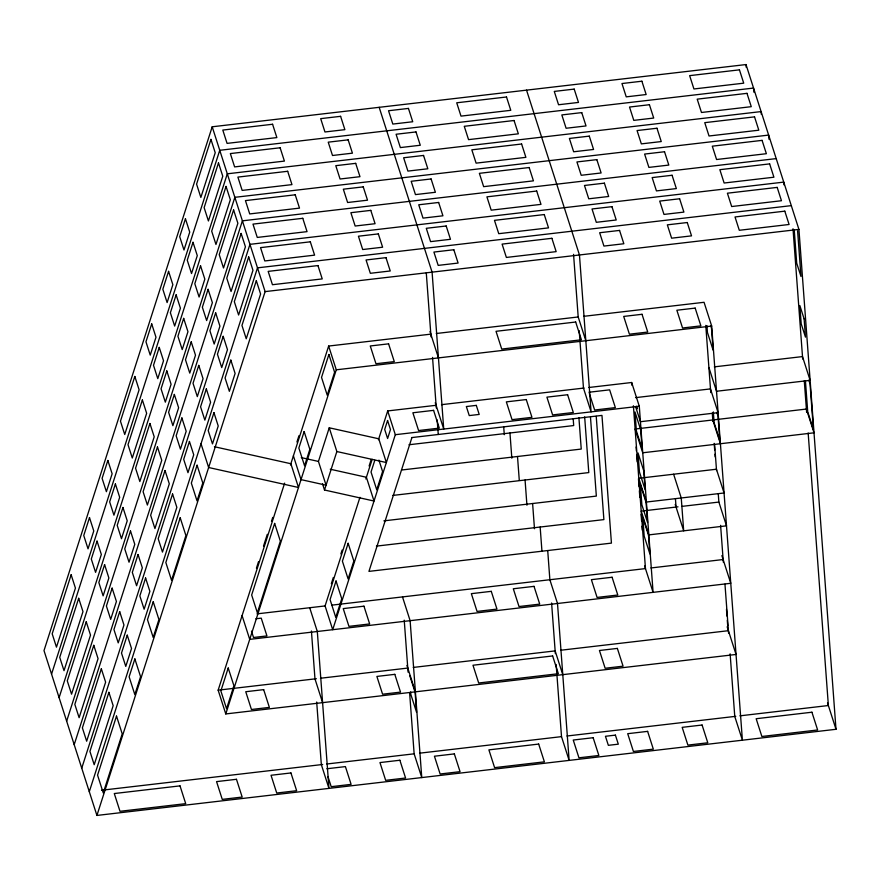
<?xml version="1.0" encoding="UTF-8"?>
<svg xmlns="http://www.w3.org/2000/svg" width="880" height="880" viewBox="0 0 880 880"><rect width="100%" height="100%" fill="white"/><g stroke="black" fill="none" stroke-linecap="round" stroke-linejoin="round"><path stroke-width="1.32" d="M212.201 126.786L44 650.606L96.921 815.441L836 729.289L798.93 229.394L746.009 64.559L212.201 126.786L265.122 291.61L96.921 815.441M51.546 674.124L219.747 150.293L753.555 88.066L753.863 92.18M59.103 697.631L227.304 173.811L761.101 111.584L761.31 114.323M66.649 721.149L234.85 197.318L768.658 135.091L768.955 139.205M74.195 744.656L242.396 220.836L776.204 158.609M81.741 768.174L249.953 244.343L783.75 182.116L783.959 184.855M89.298 791.681L257.499 267.85L791.307 205.634M256.421 568.194L258.511 561.682M263.527 546.062L267.3 534.347M271.48 521.323L272.734 517.418M296.934 442.024L298.969 435.699M727.155 626.78L736.043 654.456L225.775 713.933L218.152 690.173L284.636 483.131M290.477 464.948L328.647 346.049L430.826 334.147M225.775 713.933L336.281 369.809L328.647 346.049M293.392 455.862L301.015 479.622L326.062 485.188L318.439 461.428L329.241 427.79L378.752 438.79L386.375 462.55L336.864 451.539L329.241 427.79M330.264 469.227L366.399 477.268L374.022 501.028L324.511 490.017L336.864 451.539M331.331 583.693L333.322 577.489M340.89 553.916L342.122 550.088M369.105 466.026L371.206 459.514M436.095 405.295L387.695 410.938L395.318 434.698L332.706 629.695L325.072 605.935L359.953 497.31M365.838 478.995L372.163 459.316M378.444 439.725L387.695 410.938M374.803 460.284L371.03 472.021L376.739 489.786L382.591 471.537L378.928 460.119M265.122 291.61L798.93 229.394M436.282 333.509L578.193 316.965L585.827 340.725M583.605 316.338L704.055 302.291L711.689 326.051L742.401 740.201L734.767 716.441L730.125 653.829M336.281 369.809L711.689 326.051M714.318 366.861L802.494 356.587L810.128 380.347L716.518 391.259L708.895 367.499M441.529 404.668L584.133 388.036M588.83 387.497L631.664 382.503L639.298 406.252L653.092 592.35L644.622 565.983M588.929 392.249L609.642 389.84L615.351 407.605L594.638 410.014L589.336 393.514M635.536 397.639L710.479 388.905L718.113 412.654L640.442 421.707L635.624 406.703M395.318 434.698L639.298 406.252M408.98 444.752L573.694 425.557L573.188 418.759M401.522 470.019L581.24 449.064L578.919 417.824M392.689 495.44L588.786 472.582L584.661 416.878M383.867 520.861L596.343 496.089L590.491 417.296M677.996 506.836L641.201 511.126L648.835 534.886L726.506 525.833L718.872 502.073L718.267 493.856M682.077 506.363L718.872 502.073M376.409 546.117L603.889 519.607L596.233 416.35M256.96 613.877L325.072 605.935M331.87 605.143L645.469 568.59L633.391 405.757M650.914 567.963L723.14 559.537M255.871 618.772L261.228 618.145L266.937 635.921L253.528 637.483L251.493 631.136M218.152 690.173L316.371 678.722M320.43 678.249L407.77 668.074M413.237 667.436L555.148 650.892L562.771 674.652M560.604 650.254L728.409 630.696M101.574 790.251L322.685 764.478M326.777 764.005L414.139 753.819L421.762 777.579L410.124 620.675L402.501 596.915M419.595 753.181L561.506 736.637L569.14 760.397L557.502 603.493L549.868 579.733L547.712 550.55M566.951 736.01L735.79 716.32M739.871 715.847L828.377 705.529L808.159 432.982M326.821 768.768L345.411 766.601L351.109 784.366L331.199 786.687L327.943 776.534M301.301 457.622L318.439 461.428M214.423 446.732L290.862 463.727L298.496 487.487L208.648 467.511L201.014 443.751M808.83 380.182L810.051 383.988L813.428 429.594L807.73 411.829L805.442 380.974M710.699 325.765L711.513 328.306L713.13 350.196L707.432 332.431L706.926 325.589M827.53 702.922L836 729.289M716.804 412.346L718.025 416.152L719.829 440.506L714.12 422.741L713.328 411.917M712.789 419.969L720.412 443.729M721.875 555.621L730.763 583.297L249.722 639.375L242.088 615.615M673.618 474.221L681.252 497.981L683.683 530.816L675.213 504.449M636.163 406.329L636.988 408.914L636.801 406.307M526.537 90.145L579.458 254.969L591.096 411.873L583.473 388.113L579.205 330.649M379.17 107.316L432.091 272.151L443.729 429.055L435.259 402.688M429.979 331.529L438.449 357.896M406.934 665.456L415.404 691.823M409.794 675.763L415.096 692.263L416.581 712.327L410.872 694.562L410.674 691.878M322.509 483.758L324.511 490.017M309.694 607.728L317.317 631.488L328.955 788.392L321.332 764.632L316.69 702.031M322.597 702.647L314.974 678.887L311.421 630.993M797.599 230.857L800.976 276.463L796.697 263.142L794.211 229.603M793.012 228.756L802.681 359.029M804.287 380.809L806.641 412.445M746.009 64.559L746.207 67.298M705.771 325.38L710.754 392.601M712.283 413.127L712.888 421.333M714.615 444.598L716.54 470.602M720.599 525.327L723.338 562.276M724.966 584.166L728.618 633.413M714.175 443.333L714.681 450.109M714.978 454.179L715.176 456.885M726.484 609.389L726.99 616.165M727.287 620.235L727.694 625.647M675.444 498.85L676.06 507.056M631.664 382.503L631.873 385.231M636.097 446.974L636.405 451.033M636.702 455.103L637.208 461.879M638.451 478.72L639.056 486.739M639.353 490.754L639.848 497.442M641.091 514.217L641.586 520.861M641.971 526.174L642.268 530.167M573.551 254.353L578.193 316.965M551.595 602.998L555.346 653.609M556.16 664.499L561.506 736.637M540.155 527.032L541.926 550.913M532.609 503.525L534.479 528.726M525.063 480.007L526.933 505.219M517.506 456.5L519.288 480.381M509.96 432.982L511.83 458.194M503.69 426.723L504.284 434.687M426.283 272.888L431.024 336.875M432.542 357.401L436.293 407.946M437.184 419.892L438.262 434.489M404.228 620.18L408.078 672.155M409.596 692.571L414.139 753.819M71.148 574.772L52.184 633.831L56.463 647.152L75.427 588.104L71.148 574.772M89.496 517.616L83.754 535.513L88.033 548.834L93.775 530.948L89.496 517.616M107.855 460.46L102.102 478.346L106.392 491.678L112.134 473.781L107.855 460.46M134.827 376.453L120.461 421.19L124.74 434.511L139.106 389.785L134.827 376.453M151.701 323.895L145.959 341.792L150.238 355.124L155.98 337.227L151.701 323.895M168.575 271.337L162.833 289.234L167.112 302.566L172.854 284.669L168.575 271.337M185.449 218.79L179.707 236.676L183.986 250.008L189.728 232.111L185.449 218.79M210.947 139.392L196.581 184.129L200.86 197.45L215.226 152.724L210.947 139.392M78.694 598.29L59.73 657.338L64.009 670.67L82.973 611.622L78.694 598.29M97.042 541.123L91.3 559.02L95.579 572.352L101.332 554.455L97.042 541.123M115.401 483.967L109.659 501.864L113.938 515.185L119.68 497.299L115.401 483.967M142.373 399.96L128.007 444.697L132.286 458.029L146.652 413.292L142.373 399.96M159.247 347.413L153.505 365.299L157.784 378.631L163.526 360.734L159.247 347.413M176.132 294.855L170.379 312.752L174.658 326.073L180.411 308.187L176.132 294.855M193.006 242.297L187.253 260.194L191.532 273.526L197.285 255.629L193.006 242.297M218.493 162.899L204.138 207.636L208.417 220.968L222.772 176.231L218.493 162.899M86.24 621.797L67.276 680.856L71.555 694.177L90.519 635.129L86.24 621.797M104.599 564.641L98.846 582.538L103.125 595.859L108.878 577.973L104.599 564.641M122.947 507.474L117.205 525.371L121.484 538.703L127.226 520.806L122.947 507.474M149.919 423.478L135.564 468.215L139.843 481.536L154.209 436.81L149.919 423.478M166.804 370.92L161.051 388.817L165.33 402.149L171.083 384.252L166.804 370.92M183.678 318.362L177.925 336.259L182.215 349.591L187.957 331.694L183.678 318.362M200.552 265.815L194.81 283.701L199.089 297.033L204.831 279.136L200.552 265.815M226.05 186.417L211.684 231.154L215.963 244.475L230.329 199.749L226.05 186.417M93.786 645.315L74.833 704.363L79.112 717.695L98.065 658.647L93.786 645.315M112.145 588.148L106.403 606.045L110.682 619.377L116.424 601.48L112.145 588.148M130.504 530.992L124.751 548.889L129.03 562.21L134.783 544.324L130.504 530.992M157.476 446.985L143.11 491.722L147.389 505.054L161.755 460.317L157.476 446.985M174.35 394.438L168.608 412.324L172.887 425.656L178.629 407.759L174.35 394.438M191.224 341.88L185.482 359.777L189.761 373.098L195.503 355.212L191.224 341.88M208.098 289.322L202.356 307.219L206.635 320.551L212.377 302.654L208.098 289.322M233.596 209.924L219.23 254.661L223.509 267.993L237.875 223.256L233.596 209.924M101.343 668.822L82.379 727.87L86.658 741.202L105.622 682.154L101.343 668.822M119.691 611.666L113.949 629.563L118.228 642.884L123.97 624.998L119.691 611.666M138.05 554.499L132.308 572.396L136.587 585.728L142.329 567.831L138.05 554.499M165.022 470.503L150.656 515.24L154.935 528.561L169.301 483.835L165.022 470.503M181.896 417.945L176.154 435.842L180.433 449.174L186.175 431.277L181.896 417.945M198.77 365.387L193.028 383.284L197.307 396.616L203.049 378.719L198.77 365.387M215.655 312.84L209.902 330.726L214.181 344.058L219.934 326.161L215.655 312.84M241.142 233.442L226.776 278.179L231.055 291.5L245.421 246.774L241.142 233.442M108.889 692.34L89.925 751.388L94.204 764.72L113.168 705.672L108.889 692.34M127.248 635.173L121.495 653.07L125.774 666.402L131.527 648.505L127.248 635.173M145.596 578.017L139.854 595.914L144.133 609.235L149.875 591.349L145.596 578.017M172.568 494.01L158.202 538.747L162.481 552.079L176.847 507.342L172.568 494.01M189.442 441.463L183.7 459.349L187.979 472.681L193.732 454.784L189.442 441.463M206.327 388.905L200.574 406.802L204.853 420.123L210.606 402.237L206.327 388.905M223.201 336.347L217.448 354.244L221.727 367.576L227.48 349.679L223.201 336.347M248.688 256.949L234.333 301.686L238.612 315.018L252.967 270.281L248.688 256.949M116.512 716.1L97.559 775.148L103.257 792.913L122.221 733.865L116.512 716.1M134.871 658.933L129.129 676.83L134.827 694.595L140.58 676.709L134.871 658.933M153.23 601.777L147.477 619.663L153.186 637.439L158.928 619.542L153.23 601.777M180.202 517.77L165.836 562.507L171.545 580.272L185.9 535.546L180.202 517.77M197.076 465.212L191.334 483.109L197.032 500.885L202.785 482.988L197.076 465.212M213.95 412.665L208.208 430.551L212.487 443.883L218.229 425.986L213.95 412.665M230.824 360.107L225.082 378.004L229.361 391.325L235.103 373.439L230.824 360.107M256.322 280.709L241.956 325.446L246.235 338.778L260.601 294.041L256.322 280.709M228.217 668.008L220.858 690.943L226.556 708.719L233.926 685.773L228.217 668.008M274.648 523.413L251.658 595.012L257.367 612.777L280.357 541.178L274.648 523.413M304.15 431.552L298.859 448.019L304.568 465.784L309.848 449.317L304.15 431.552M328.9 354.475L321.53 377.41L327.239 395.186L334.598 372.24L328.9 354.475M336.039 580.987L330.066 599.599L335.764 617.375L341.748 598.763L336.039 580.987M348.139 543.29L342.397 561.187L348.106 578.952L353.848 561.066L348.139 543.29M387.574 420.508L384.703 429.451L387.607 438.504L390.478 429.55L387.574 420.508M411.917 437.558L368.94 571.384L611.435 543.114L601.964 415.404L411.917 437.558M272.58 124.256L222.794 130.064L227.073 143.385L276.859 137.588L272.58 124.256M340.604 116.325L320.683 118.646L324.962 131.978L344.883 129.657L340.604 116.325M408.452 108.416L388.531 110.737L392.821 124.069L412.731 121.748L408.452 108.416M506.506 96.987L456.72 102.795L460.999 116.116L510.785 110.319L506.506 96.987M574.2 89.1L554.279 91.421L558.558 104.753L578.479 102.432L574.2 89.1M641.883 81.213L621.962 83.534L626.241 96.855L646.162 94.534L641.883 81.213M739.442 69.839L689.645 75.636L693.935 88.968L743.721 83.171L739.442 69.839M280.126 147.774L230.34 153.571L234.619 166.903L284.405 161.095L280.126 147.774M348.15 139.843L328.229 142.164L332.508 155.496L352.429 153.164L348.15 139.843M415.998 131.934L396.088 134.255L400.367 147.587L420.277 145.255L415.998 131.934M514.063 120.505L464.266 126.302L468.556 139.634L518.342 133.826L514.063 120.505M581.746 112.607L561.825 114.928L566.104 128.26L586.025 125.939L581.746 112.607M649.429 104.72L629.519 107.041L633.798 120.373L653.708 118.052L649.429 104.72M746.988 93.346L697.202 99.154L701.481 112.486L751.267 106.678L746.988 93.346M287.683 171.281L237.886 177.089L242.165 190.41L291.962 184.613L287.683 171.281M355.696 163.35L335.786 165.671L340.065 179.003L359.975 176.682L355.696 163.35M423.544 155.441L403.634 157.762L407.913 171.094L427.834 168.773L423.544 155.441M521.609 144.012L471.823 149.82L476.102 163.141L525.888 157.344L521.609 144.012M589.292 136.125L569.382 138.446L573.661 151.778L593.571 149.457L589.292 136.125M656.975 128.238L637.065 130.559L641.344 143.88L661.254 141.559L656.975 128.238M754.534 116.864L704.748 122.661L709.027 135.993L758.813 130.196L754.534 116.864M295.229 194.799L245.443 200.596L249.722 213.928L299.508 208.12L295.229 194.799M363.242 186.868L343.332 189.189L347.611 202.51L367.521 200.189L363.242 186.868M431.101 178.959L411.18 181.28L415.459 194.601L435.38 192.28L431.101 178.959M529.155 167.53L479.369 173.327L483.648 186.659L533.434 180.851L529.155 167.53M596.838 159.632L576.928 161.953L581.207 175.285L601.117 172.964L596.838 159.632M664.532 151.745L644.611 154.066L648.89 167.398L668.811 165.077L664.532 151.745M762.08 140.371L712.294 146.179L716.573 159.511L766.37 153.703L762.08 140.371M302.775 218.306L252.989 224.114L257.268 237.435L307.054 231.638L302.775 218.306M370.799 210.375L350.878 212.696L355.157 226.028L375.078 223.707L370.799 210.375M438.647 202.466L418.737 204.787L423.016 218.119L442.926 215.798L438.647 202.466M536.701 191.037L486.915 196.845L491.194 210.166L540.991 204.369L536.701 191.037M604.395 183.15L584.474 185.471L588.753 198.803L608.674 196.482L604.395 183.15M672.078 175.263L652.157 177.584L656.436 190.905L676.357 188.584L672.078 175.263M769.637 163.889L719.851 169.686L724.13 183.018L773.916 177.21L769.637 163.889M310.321 241.813L260.535 247.621L264.814 260.953L314.6 255.145L310.321 241.813M378.345 233.893L358.424 236.214L362.703 249.535L382.624 247.214L378.345 233.893M446.193 225.984L426.283 228.305L430.562 241.626L450.472 239.305L446.193 225.984M544.258 214.555L494.472 220.352L498.751 233.684L548.537 227.876L544.258 214.555M611.941 206.657L592.02 208.978L596.299 222.31L616.22 219.989L611.941 206.657M679.624 198.77L659.714 201.091L663.993 214.423L683.903 212.102L679.624 198.77M777.183 187.396L727.397 193.204L731.676 206.536L781.462 200.728L777.183 187.396M317.955 265.573L268.169 271.381L272.448 284.713L322.234 278.905L317.955 265.573M385.968 257.642L366.058 259.974L370.337 273.295L390.247 270.974L385.968 257.642M453.827 249.733L433.906 252.065L438.185 265.386L458.106 263.065L453.827 249.733M551.881 238.304L502.095 244.112L506.374 257.444L556.16 251.636L551.881 238.304M619.564 230.417L599.654 232.738L603.933 246.07L623.843 243.749L619.564 230.417M687.258 222.53L667.337 224.851L671.616 238.183L691.537 235.862L687.258 222.53M784.806 211.156L735.02 216.964L739.299 230.285L789.096 224.488L784.806 211.156M388.586 343.838L370.26 345.972L375.969 363.737L394.284 361.603L388.586 343.838M575.685 322.025L496.023 331.309L501.732 349.074L581.394 339.79L575.685 322.025M642.026 314.292L623.7 316.426L629.409 334.191L647.735 332.057L642.026 314.292M695.178 308.099L676.852 310.233L682.561 327.998L700.887 325.864L695.178 308.099M433.587 410.355L412.874 412.775L418.583 430.54L439.296 428.131L433.587 410.355M476.3 405.383L466.345 406.538L469.249 415.58L479.204 414.425L476.3 405.383M526.262 399.553L506.341 401.874L512.05 419.65L531.96 417.329L526.262 399.553M567.622 394.735L546.909 397.144L552.618 414.92L573.32 412.5L567.622 394.735M806.388 409.057L635.118 429.022L642.741 452.782L814.011 432.817L806.388 409.057M716.441 469.227L638.77 478.28L646.393 502.04L724.064 492.987L716.441 469.227M363.946 606.177L343.233 608.597L348.942 626.362L369.655 623.942L363.946 606.177M491.271 591.338L471.35 593.659L477.059 611.424L496.969 609.103L491.271 591.338M534.017 586.355L513.304 588.764L519.013 606.54L539.726 604.12L534.017 586.355M612.084 577.247L591.382 579.667L597.08 597.432L617.793 595.023L612.084 577.247M263.67 689.634L245.751 691.724L251.449 709.489L269.379 707.399L263.67 689.634M394.812 674.344L376.882 676.434L382.591 694.21L400.521 692.12L394.812 674.344M552.64 655.952L472.978 665.236L478.687 683.001L558.349 673.717L552.64 655.952M617.364 648.406L599.445 650.496L605.143 668.261L623.073 666.171L617.364 648.406M180.015 785.873L114.29 793.54L119.999 811.305L185.713 803.649L180.015 785.873M236.467 779.295L216.557 781.616L222.266 799.381L242.176 797.06L236.467 779.295M290.939 772.948L271.029 775.269L276.727 793.034L296.648 790.713L290.939 772.948M399.872 760.243L379.962 762.575L385.671 780.34L405.581 778.019L399.872 760.243M454.344 753.896L434.434 756.217L440.132 773.993L460.053 771.672L454.344 753.896M538.681 744.073L488.895 749.87L494.604 767.646L544.39 761.838L538.681 744.073M593.153 737.715L573.243 740.036L578.941 757.812L598.862 755.491L593.153 737.715M615.406 735.119L605.451 736.285L608.355 745.327L618.31 744.172L615.406 735.119M647.625 731.368L627.704 733.689L633.413 751.465L653.323 749.144L647.625 731.368M702.086 725.021L682.176 727.342L687.885 745.107L707.795 742.786L702.086 725.021M811.921 712.217L756.162 718.718L761.871 736.483L817.63 729.982L811.921 712.217M804.122 318.89L799.843 305.558L801.196 323.796L805.475 337.128L804.122 318.89M640.695 429.77L634.986 411.994L636.394 430.969L642.103 448.745L640.695 429.77M643.731 470.723L638.022 452.958L639.43 471.933L645.139 489.698L643.731 470.723M646.085 502.469L640.376 484.704L641.872 504.768L647.57 522.544L646.085 502.469M648.516 535.315L642.818 517.539L644.193 536.151L649.902 553.927L648.516 535.315"/></g></svg>
